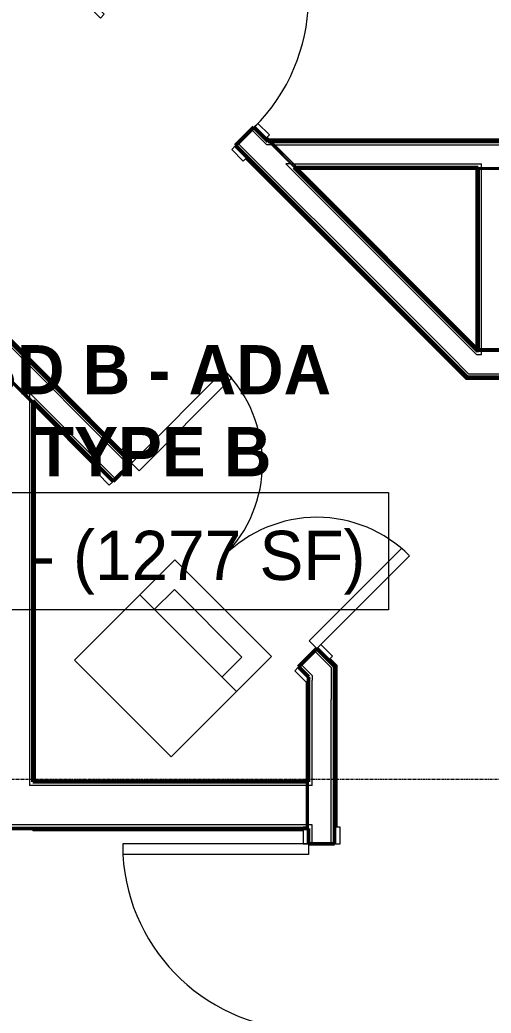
# Model space of a CAD drawing. Header units: inches. Extents: x -4235 to -464, y 9767 to 12347.
# Drawn here: x -2349.9 to -2263.7, y 10124.4 to 10306.2 of the extents above; entities that cross this region are included whole.
import ezdxf

# ---------------------------------------------------------------- set-up
doc = ezdxf.new("R2010")
doc.units = ezdxf.units.IN
doc.header["$MEASUREMENT"] = 0
doc.linetypes.add('Grid Line 1_2_', pattern=[0.875, 0.5, -0.125, 0.125, -0.125])
for name, color, linetype, lineweight in [('0-1', 170, 'Continuous', 5), ('0-2', 10, 'Continuous', 9), ('A-AREA-IDEN', 2, 'Continuous', 9), ('A-DOOR-1', 7, 'Continuous', 9), ('A-DOOR-2', 130, 'Continuous', 20), ('A-DOOR-FRAM-1', 130, 'Continuous', 20), ('A-WALL-1', 250, 'Continuous', 50), ('A-WALL-2', 50, 'Continuous', 13), ('A-WALL-3', 10, 'Continuous', 9), ('A-WALL-4', 254, 'Continuous', 9), ('A-WALL-5', 7, 'Continuous', 9), ('I-WALL-1', 250, 'Continuous', 50), ('I-WALL-2', 10, 'Continuous', 9), ('I-WALL-3', 254, 'Continuous', 9), ('I-WALL-4', 7, 'Continuous', 9), ('P-SANR-FIXT-1', 7, 'Continuous', 9), ('S-GRID-1', 1, 'Grid Line 1_2_', 9)]:
    doc.layers.add(name, color=color, linetype=linetype, lineweight=lineweight)
doc.styles.add('Century Gothic', font='ufonts.com_century-gothic.ttf', dxfattribs={"height": 9})
doc.styles.add('Century Gothic_B', font='GOTHICB.TTF', dxfattribs={"height": 9})

# ---------------------------------------------------------------- blocks, each defined once
blk = doc.blocks.new('Basic Wall _ INT - W4BØF - _5_8 GYP - 2X4 WOOD_BATT_ - 5_8 GYP_ - ___-2686701-BACKGROUND - 3RD FLOOR')
at = {"layer": 'A-WALL-3'}
for p, q in [((-2408.95, 10297.87), (-2408.95, 10297.83)), ((-2408.95, 10297.67), (-2408.95, 10297.58)), ((-2408.95, 10297.58), (-2408.95, 10297.37)), ((-2408.95, 10297.37), (-2408.95, 10297.28)), ((-2352.59, 10241.02), (-2352.71, 10241.14)), ((-2352.5, 10240.92), (-2352.59, 10241.02)), ((-2352.44, 10240.87), (-2352.5, 10240.92)), ((-2352.3, 10241.22), (-2347.55, 10236.47)), ((-2351.68, 10240.1), (-2352.3, 10240.72)), ((-2348.17, 10236.6), (-2351.65, 10240.07)), ((-2347.55, 10235.97), (-2348.17, 10236.59)), ((-2347.35, 10235.77), (-2347.4, 10235.83)), ((-2347.25, 10235.68), (-2347.35, 10235.77)), ((-2347.14, 10235.56), (-2347.25, 10235.68)), ((-2334.97, 10223.89), (-2332.85, 10221.77))]:
    blk.add_line(p, q, dxfattribs=at)
at = {"layer": 'A-WALL-4'}
for p, q in [((-2408.95, 10297.87), (-2352.3, 10241.22)), ((-2352.71, 10241.14), (-2408.95, 10297.37)), ((-2352.59, 10240.93), (-2352.71, 10241.05)), ((-2352.5, 10240.84), (-2352.59, 10240.93)), ((-2352.44, 10240.78), (-2352.5, 10240.84)), ((-2352.3, 10241.04), (-2351.68, 10240.42)), ((-2351.68, 10240.01), (-2352.3, 10240.63)), ((-2351.67, 10240.41), (-2348.17, 10236.92)), ((-2348.17, 10236.51), (-2351.64, 10239.98)), ((-2348.17, 10236.92), (-2347.55, 10236.29)), ((-2347.55, 10235.88), (-2348.17, 10236.5)), ((-2347.55, 10236.47), (-2334.97, 10223.89)), ((-2347.35, 10235.68), (-2347.4, 10235.74)), ((-2347.25, 10235.59), (-2347.35, 10235.68)), ((-2347.14, 10235.47), (-2347.25, 10235.59)), ((-2335.21, 10223.64), (-2347.14, 10235.56))]:
    blk.add_line(p, q, dxfattribs=at)
at = {"layer": 'A-WALL-5'}
for p, q in [((-2408.95, 10297.69), (-2352.3, 10241.04)), ((-2352.71, 10241.05), (-2408.95, 10297.28)), ((-2347.55, 10236.29), (-2335.05, 10223.8)), ((-2335.26, 10223.59), (-2347.14, 10235.47))]:
    blk.add_line(p, q, dxfattribs=at)
at = {"layer": 'A-WALL-5', "flags": 128}
for points in [[(-2408.95, 10297.69), (-2408.95, 10297.69), (-2408.95, 10297.71), (-2408.95, 10297.72), (-2408.95, 10297.75), (-2408.95, 10297.78), (-2408.95, 10297.81)], [(-2408.95, 10297.28), (-2408.95, 10297.45), (-2408.95, 10297.58), (-2408.95, 10297.66), (-2408.95, 10297.69)]]:
    blk.add_lwpolyline(points, dxfattribs=at)
blk = doc.blocks.new('Basic Wall _ INT - W4BØF - _5_8 GYP - 2X4 WOOD_BATT_ - 5_8 GYP_ - ___-2686702-BACKGROUND - 3RD FLOOR')
at = {"layer": 'A-WALL-3'}
for p, q in [((-2408.95, 10305.17), (-2408.95, 10305.08)), ((-2408.95, 10305.08), (-2408.95, 10304.88)), ((-2408.95, 10304.87), (-2408.95, 10304.78)), ((-2408.95, 10304.62), (-2408.95, 10304.59)), ((-2331.61, 10227.25), (-2329.49, 10225.12)), ((-2295.55, 10191.18), (-2293.42, 10189.06)), ((-2292.32, 10187.96), (-2292.3, 10187.97)), ((-2292.18, 10188.02), (-2292.12, 10188.05)), ((-2292.12, 10188.05), (-2291.97, 10188.11)), ((-2291.97, 10188.11), (-2291.91, 10188.13))]:
    blk.add_line(p, q, dxfattribs=at)
at = {"layer": 'A-WALL-4'}
for p, q in [((-2331.36, 10227.49), (-2408.95, 10305.08)), ((-2408.95, 10304.59), (-2331.61, 10227.25)), ((-2293.42, 10189.06), (-2292.32, 10187.96)), ((-2291.97, 10188.11), (-2293.18, 10189.31))]:
    blk.add_line(p, q, dxfattribs=at)
at = {"layer": 'A-WALL-5'}
for p, q in [((-2331.32, 10227.54), (-2408.95, 10305.17)), ((-2331.52, 10227.33), (-2408.95, 10304.76)), ((-2292.2, 10188.01), (-2293.34, 10189.15)), ((-2291.91, 10188.13), (-2293.13, 10189.35))]:
    blk.add_line(p, q, dxfattribs=at)
at = {"layer": 'A-WALL-5', "flags": 128}
for points in [[(-2408.95, 10304.76), (-2408.95, 10304.79), (-2408.95, 10304.87), (-2408.95, 10305), (-2408.95, 10305.17)], [(-2408.95, 10304.65), (-2408.95, 10304.68), (-2408.95, 10304.7), (-2408.95, 10304.73), (-2408.95, 10304.75), (-2408.95, 10304.76), (-2408.95, 10304.76)], [(-2292.2, 10188.01), (-2292.2, 10188.01), (-2292.21, 10188.01), (-2292.22, 10188), (-2292.24, 10188), (-2292.26, 10187.99), (-2292.28, 10187.98)], [(-2291.91, 10188.13), (-2292.03, 10188.08), (-2292.12, 10188.05), (-2292.18, 10188.02), (-2292.2, 10188.01)]]:
    blk.add_lwpolyline(points, dxfattribs=at)
blk = doc.blocks.new('Basic Wall _ INT - W4BØF - _5_8 GYP - 2X4 WOOD_BATT_ - 5_8 GYP_ - ___-2686704-BACKGROUND - 3RD FLOOR')
at = {"layer": 'A-WALL-3'}
for p, q in [((-2347.52, 10236.47), (-2347.55, 10236.47)), ((-2347.35, 10236.47), (-2347.41, 10236.47)), ((-2347.2, 10236.47), (-2347.34, 10236.47)), ((-2347.14, 10236.47), (-2347.2, 10236.47)), ((-2347.2, 10236.47), (-2347.2, 10236.14)), ((-2347.2, 10236.12), (-2347.2, 10236.06)), ((-2347.2, 10235.9), (-2347.2, 10235.85)), ((-2347.2, 10235.81), (-2347.2, 10235.7)), ((-2347.2, 10235.67), (-2347.2, 10235.53)), ((-2347.55, 10166.75), (-2347.52, 10166.78)), ((-2347.41, 10166.89), (-2347.35, 10166.96)), ((-2347.34, 10166.96), (-2347.2, 10167.11)), ((-2347.2, 10167.11), (-2347.14, 10167.17))]:
    blk.add_line(p, q, dxfattribs=at)
at = {"layer": 'A-WALL-4'}
for p, q in [((-2347.55, 10236.47), (-2347.51, 10236.47)), ((-2347.55, 10166.75), (-2347.55, 10236.47)), ((-2347.51, 10236.47), (-2347.43, 10236.47)), ((-2347.43, 10236.47), (-2347.42, 10236.47)), ((-2347.42, 10236.35), (-2347.42, 10236.47)), ((-2347.42, 10236.47), (-2347.25, 10236.47)), ((-2347.25, 10236.47), (-2347.14, 10236.47)), ((-2347.2, 10235.53), (-2347.2, 10167.11)), ((-2347.14, 10236.47), (-2347.14, 10236.08)), ((-2347.14, 10236.06), (-2347.14, 10235.99)), ((-2347.14, 10235.84), (-2347.14, 10235.77)), ((-2347.14, 10235.74), (-2347.14, 10235.64)), ((-2347.14, 10235.61), (-2347.14, 10235.47))]:
    blk.add_line(p, q, dxfattribs=at)
at = {"layer": 'A-WALL-5'}
for p, q in [((-2347.42, 10166.88), (-2347.42, 10236.35)), ((-2347.14, 10235.47), (-2347.14, 10167.17))]:
    blk.add_line(p, q, dxfattribs=at)
at = {"layer": 'A-WALL-5', "flags": 128}
for points in [[(-2347.42, 10166.88), (-2347.43, 10166.88), (-2347.43, 10166.87), (-2347.45, 10166.86), (-2347.46, 10166.84), (-2347.48, 10166.82), (-2347.51, 10166.8)], [(-2347.14, 10167.17), (-2347.25, 10167.05), (-2347.35, 10166.96), (-2347.4, 10166.9), (-2347.42, 10166.88)]]:
    blk.add_lwpolyline(points, dxfattribs=at)
blk = doc.blocks.new('Stacked Washer and Dryer - 26_x25_ - Private-1352637-BACKGROUND - 3RD FLOOR')
at = {"layer": 'P-SANR-FIXT-1'}
for p, q in [((0, 12.5), (26, 12.5)), ((0, 12.5), (0, -12.5)), ((16.90625, 12.5), (16.90625, -12.5)), ((26, 12.5), (26, -12.5)), ((16.90625, 8.75), (22.09375, 8.75)), ((22.09375, 8.75), (22.09375, -8.75)), ((22.09375, -8.75), (16.90625, -8.75)), ((26, -12.5), (0, -12.5))]:
    blk.add_line(p, q, dxfattribs=at)
blk = doc.blocks.new('SWING - DOUBLE - FLUSH - 4-0 x 6-8 - DUMMY-3207496-BACKGROUND - 3RD FLOOR')
at = {"layer": 'A-DOOR-1'}
for p, q in [((-24, 3.375), (-27, 3.375)), ((-27, 3.375), (-27, 2.375)), ((-27, 2.375), (-24, 2.375)), ((-24, 2.375), (-24, 3.375)), ((27, 3.375), (24, 3.375)), ((24, 3.375), (24, 2.375)), ((24, 2.375), (27, 2.375)), ((27, 2.375), (27, 3.375)), ((-24, -2.375), (-27, -2.375)), ((-27, -2.375), (-27, -3.375)), ((-27, -3.375), (-24, -3.375)), ((-24, -3.375), (-24, -2.375)), ((27, -2.375), (24, -2.375)), ((24, -2.375), (24, -3.375)), ((24, -3.375), (27, -3.375)), ((27, -3.375), (27, -2.375))]:
    blk.add_line(p, q, dxfattribs=at)
for centre, start, end in [((-24, 2.375), 360, 90), ((24, 2.375), 90, 180)]:
    blk.add_arc(centre, 24, start, end, dxfattribs=at)
at = {"layer": 'A-DOOR-2'}
for p, q in [((-24, 3.375), (-24, 26.375)), ((-24, 26.375), (-22, 26.375)), ((-22, 26.375), (-22, 2.375)), ((24, 26.375), (22, 26.375)), ((22, 26.375), (22, 2.375)), ((24, 3.375), (24, 26.375)), ((-22, 2.375), (-24, 2.375)), ((22, 2.375), (24, 2.375))]:
    blk.add_line(p, q, dxfattribs=at)
blk = doc.blocks.new('Basic Wall _ INT - W4BØF - _5_8 GYP - 2X4 WOOD_BATT_ - 5_8 GYP_ - ___-2694698-BACKGROUND - 3RD FLOOR')
at = {"layer": 'A-WALL-3'}
for p, q in [((-2268.14, 10240.62), (-2268.2, 10240.47)), ((-2268.11, 10240.68), (-2268.13, 10240.62)), ((-2268.05, 10240.82), (-2268.06, 10240.8)), ((-2243.53, 10240.82), (-2238.78, 10240.82)), ((-2203.03, 10240.82), (-2169.78, 10240.82)), ((-2203.03, 10240.7), (-2169.78, 10240.7)), ((-2139.89, 10240.82), (-2077.17, 10240.82)), ((-2139.89, 10240.7), (-2077.17, 10240.7)), ((-2077.17, 10240.82), (-2076.8, 10240.82)), ((-2077.17, 10240.7), (-2076.8, 10240.7)), ((-2076.8, 10240.82), (-2076.17, 10240.82)), ((-2076.17, 10240.8), (-2076.17, 10240.82)), ((-2076.17, 10240.62), (-2076.17, 10240.68)), ((-2076.17, 10240.47), (-2076.17, 10240.62)), ((-2268.2, 10240.47), (-2268.22, 10240.41)), ((-2243.82, 10240.47), (-2243.94, 10240.47)), ((-2243.73, 10240.47), (-2243.82, 10240.47)), ((-2243.67, 10240.47), (-2243.73, 10240.47)), ((-2238.79, 10240.47), (-2243.52, 10240.47)), ((-2238.57, 10240.47), (-2238.63, 10240.47)), ((-2238.48, 10240.47), (-2238.57, 10240.47)), ((-2238.36, 10240.47), (-2238.48, 10240.47)), ((-2169.78, 10240.47), (-2203.03, 10240.47)), ((-2077.17, 10240.47), (-2139.89, 10240.47)), ((-2076.8, 10240.47), (-2077.17, 10240.47)), ((-2076.8, 10240.41), (-2077.17, 10240.41)), ((-2076.17, 10240.47), (-2076.8, 10240.47)), ((-2076.17, 10240.41), (-2076.17, 10240.47))]:
    blk.add_line(p, q, dxfattribs=at)
at = {"layer": 'A-WALL-4'}
for p, q in [((-2268.05, 10240.82), (-2243.53, 10240.82)), ((-2243.52, 10240.7), (-2239.42, 10240.7)), ((-2239.4, 10240.7), (-2238.78, 10240.7)), ((-2238.78, 10240.82), (-2203.03, 10240.82)), ((-2076.8, 10240.7), (-2076.17, 10240.7)), ((-2076.17, 10240.82), (-2076.17, 10240.78)), ((-2076.17, 10240.78), (-2076.17, 10240.74)), ((-2076.17, 10240.74), (-2076.17, 10240.7)), ((-2076.17, 10240.7), (-2076.17, 10240.53)), ((-2243.94, 10240.47), (-2268.2, 10240.47)), ((-2243.82, 10240.41), (-2243.94, 10240.41)), ((-2243.73, 10240.41), (-2243.82, 10240.41)), ((-2243.67, 10240.41), (-2243.73, 10240.41)), ((-2238.79, 10240.41), (-2243.51, 10240.41)), ((-2238.57, 10240.41), (-2238.63, 10240.41)), ((-2238.48, 10240.41), (-2238.57, 10240.41)), ((-2238.36, 10240.41), (-2238.48, 10240.41)), ((-2203.03, 10240.47), (-2238.36, 10240.47)), ((-2169.78, 10240.41), (-2203.03, 10240.41)), ((-2077.17, 10240.41), (-2139.89, 10240.41)), ((-2076.17, 10240.41), (-2076.8, 10240.41)), ((-2076.17, 10240.53), (-2076.17, 10240.41))]:
    blk.add_line(p, q, dxfattribs=at)
at = {"layer": 'A-WALL-5'}
for p, q in [((-2268.1, 10240.7), (-2243.52, 10240.7)), ((-2238.78, 10240.7), (-2203.03, 10240.7)), ((-2243.94, 10240.41), (-2268.22, 10240.41)), ((-2203.03, 10240.41), (-2238.36, 10240.41))]:
    blk.add_line(p, q, dxfattribs=at)
at = {"layer": 'A-WALL-5', "flags": 128}
for points in [[(-2268.22, 10240.41), (-2268.17, 10240.53), (-2268.13, 10240.62), (-2268.11, 10240.68), (-2268.1, 10240.7)], [(-2268.1, 10240.7), (-2268.1, 10240.7), (-2268.1, 10240.71), (-2268.09, 10240.72), (-2268.09, 10240.74), (-2268.08, 10240.76), (-2268.07, 10240.78)]]:
    blk.add_lwpolyline(points, dxfattribs=at)
blk = doc.blocks.new('Basic Wall _ INT - W4BØF - _5_8 GYP - 2X4 WOOD_BATT_ - 5_8 GYP_ - ___-2694697-BACKGROUND - 3RD FLOOR')
at = {"layer": 'A-WALL-3'}
for p, q in [((-2266.07, 10245.6), (-2266.08, 10245.57)), ((-2266.04, 10245.57), (-2261.29, 10245.57)), ((-2266, 10245.78), (-2266.03, 10245.71)), ((-2265.94, 10245.93), (-2266, 10245.78)), ((-2265.91, 10245.99), (-2265.94, 10245.93)), ((-2265.41, 10245.93), (-2265.94, 10245.93)), ((-2261.29, 10245.93), (-2265.37, 10245.93)), ((-2261.08, 10245.93), (-2261.14, 10245.93)), ((-2260.99, 10245.93), (-2261.08, 10245.93)), ((-2260.87, 10245.93), (-2260.99, 10245.93)), ((-2109.02, 10245.93), (-2109.14, 10245.93)), ((-2108.93, 10245.93), (-2109.02, 10245.93)), ((-2108.87, 10245.93), (-2108.93, 10245.93)), ((-2103.97, 10245.93), (-2108.72, 10245.93)), ((-2108.72, 10245.57), (-2103.97, 10245.57)), ((-2103.77, 10245.93), (-2103.83, 10245.93)), ((-2103.68, 10245.93), (-2103.77, 10245.93)), ((-2103.56, 10245.93), (-2103.68, 10245.93)), ((-2076.17, 10245.93), (-2077.17, 10245.93)), ((-2077.17, 10245.57), (-2076.17, 10245.57)), ((-2076.17, 10245.93), (-2076.17, 10245.99)), ((-2076.17, 10245.78), (-2076.17, 10245.93)), ((-2076.17, 10245.71), (-2076.17, 10245.78)), ((-2076.17, 10245.57), (-2076.17, 10245.6))]:
    blk.add_line(p, q, dxfattribs=at)
at = {"layer": 'A-WALL-4'}
for p, q in [((-2266.03, 10245.7), (-2266.02, 10245.72)), ((-2265.41, 10245.7), (-2266.03, 10245.7)), ((-2265.96, 10245.87), (-2265.91, 10245.99)), ((-2265.41, 10245.99), (-2265.91, 10245.99)), ((-2261.29, 10245.7), (-2265.4, 10245.7)), ((-2261.29, 10245.99), (-2265.37, 10245.99)), ((-2261.29, 10245.57), (-2108.72, 10245.57)), ((-2261.08, 10245.99), (-2261.14, 10245.99)), ((-2260.99, 10245.99), (-2261.08, 10245.99)), ((-2260.87, 10245.99), (-2260.99, 10245.99)), ((-2109.14, 10245.93), (-2260.87, 10245.93)), ((-2109.02, 10245.99), (-2109.14, 10245.99)), ((-2108.93, 10245.99), (-2109.02, 10245.99)), ((-2108.87, 10245.99), (-2108.93, 10245.99)), ((-2103.97, 10245.99), (-2108.72, 10245.99)), ((-2103.97, 10245.7), (-2108.72, 10245.7)), ((-2103.97, 10245.57), (-2077.17, 10245.57)), ((-2103.77, 10245.99), (-2103.83, 10245.99)), ((-2103.68, 10245.99), (-2103.77, 10245.99)), ((-2103.56, 10245.99), (-2103.68, 10245.99)), ((-2077.17, 10245.93), (-2103.56, 10245.93)), ((-2076.17, 10245.99), (-2077.17, 10245.99)), ((-2076.17, 10245.7), (-2077.17, 10245.7)), ((-2076.17, 10245.99), (-2076.17, 10245.7)), ((-2076.17, 10245.7), (-2076.17, 10245.69)), ((-2076.17, 10245.7), (-2076.17, 10245.7)), ((-2076.17, 10245.69), (-2076.17, 10245.67)), ((-2076.17, 10245.67), (-2076.17, 10245.62)), ((-2076.17, 10245.62), (-2076.17, 10245.57))]:
    blk.add_line(p, q, dxfattribs=at)
at = {"layer": 'A-WALL-4', "flags": 128}
for points in [[(-2266.06, 10245.64), (-2266.05, 10245.66), (-2266.04, 10245.67), (-2266.04, 10245.69), (-2266.03, 10245.7), (-2266.03, 10245.7)], [(-2266.02, 10245.72), (-2266, 10245.78), (-2265.96, 10245.87)]]:
    blk.add_lwpolyline(points, dxfattribs=at)
at = {"layer": 'A-WALL-5'}
for p, q in [((-2266.07, 10245.62), (-2266.06, 10245.64)), ((-2108.72, 10245.7), (-2261.29, 10245.7)), ((-2109.14, 10245.99), (-2260.87, 10245.99)), ((-2077.17, 10245.7), (-2103.97, 10245.7)), ((-2077.17, 10245.99), (-2103.56, 10245.99))]:
    blk.add_line(p, q, dxfattribs=at)
blk = doc.blocks.new('Basic Wall _ INT - W4BØF - _5_8 GYP - 2X4 WOOD_BATT_ - 5_8 GYP_ - ___-2694699-BACKGROUND - 3RD FLOOR')
at = {"layer": 'A-WALL-3'}
for p, q in [((-2304.48, 10284.39), (-2304.48, 10284.33)), ((-2304.48, 10284.33), (-2304.48, 10284.26)), ((-2304.42, 10284.33), (-2304.48, 10284.33)), ((-2304.48, 10284.26), (-2304.48, 10284.18)), ((-2304.25, 10284.33), (-2304.41, 10284.33)), ((-2304.48, 10284.06), (-2304.48, 10284.07)), ((-2304.48, 10284), (-2304.48, 10283.97))]:
    blk.add_line(p, q, dxfattribs=at)
at = {"layer": 'A-WALL-4'}
for p, q in [((-2304.48, 10284.27), (-2304.48, 10284.39)), ((-2304.48, 10284.18), (-2304.48, 10284.26)), ((-2304.31, 10284.39), (-2304.47, 10284.39)), ((-2258.07, 10284.33), (-2304.25, 10284.33)), ((-2304.48, 10284.1), (-2304.48, 10284.12)), ((-2304.48, 10284.07), (-2304.48, 10284.1)), ((-2304.48, 10284.04), (-2304.48, 10284.06)), ((-2304.48, 10283.97), (-2258.07, 10283.97))]:
    blk.add_line(p, q, dxfattribs=at)
at = {"layer": 'A-WALL-5'}
for p, q in [((-2258.07, 10284.39), (-2304.31, 10284.39)), ((-2258.07, 10284.1), (-2304.48, 10284.1)), ((-2304.48, 10284.02), (-2304.48, 10284.04)), ((-2304.48, 10283.97), (-2304.48, 10284.02))]:
    blk.add_line(p, q, dxfattribs=at)
blk = doc.blocks.new('Basic Wall _ INT - W4BØF - _5_8 GYP - 2X4 WOOD_BATT_ - 5_8 GYP_ - ___-2694700-BACKGROUND - 3RD FLOOR')
at = {"layer": 'A-WALL-3'}
for p, q in [((-2299.73, 10279.22), (-2299.73, 10279.2)), ((-2299.73, 10279.08), (-2299.73, 10279.02)), ((-2299.73, 10279.02), (-2299.73, 10278.87)), ((-2299.73, 10278.87), (-2299.73, 10278.81)), ((-2299.4, 10278.87), (-2299.73, 10278.87)), ((-2299.32, 10278.87), (-2299.38, 10278.87)), ((-2299.1, 10278.87), (-2299.16, 10278.87)), ((-2298.97, 10278.87), (-2299.07, 10278.87)), ((-2298.8, 10278.87), (-2298.93, 10278.87)), ((-2266.33, 10278.87), (-2266.45, 10278.87)), ((-2266.24, 10278.87), (-2266.33, 10278.87)), ((-2266.18, 10278.87), (-2266.24, 10278.87)), ((-2266.04, 10279.22), (-2261.29, 10279.22)), ((-2261.95, 10278.87), (-2266.04, 10278.87))]:
    blk.add_line(p, q, dxfattribs=at)
at = {"layer": 'A-WALL-4'}
for p, q in [((-2299.73, 10279.18), (-2299.73, 10279.22)), ((-2299.73, 10279.22), (-2266.04, 10279.22)), ((-2299.73, 10279.14), (-2299.73, 10279.18)), ((-2299.73, 10279.12), (-2299.73, 10279.14)), ((-2299.73, 10279.1), (-2299.73, 10279.12)), ((-2299.73, 10279.1), (-2299.61, 10279.1)), ((-2299.73, 10278.81), (-2299.73, 10279.1)), ((-2299.34, 10278.81), (-2299.73, 10278.81)), ((-2299.26, 10278.81), (-2299.32, 10278.81)), ((-2299.03, 10278.81), (-2299.1, 10278.81)), ((-2298.9, 10278.81), (-2299.01, 10278.81)), ((-2298.73, 10278.81), (-2298.87, 10278.81)), ((-2266.45, 10278.87), (-2298.8, 10278.87)), ((-2266.33, 10278.81), (-2266.45, 10278.81)), ((-2266.24, 10278.81), (-2266.33, 10278.81)), ((-2266.18, 10278.81), (-2266.24, 10278.81)), ((-2266.04, 10279.1), (-2261.92, 10279.1)), ((-2261.95, 10278.81), (-2266.04, 10278.81))]:
    blk.add_line(p, q, dxfattribs=at)
at = {"layer": 'A-WALL-5'}
for p, q in [((-2299.61, 10279.1), (-2266.04, 10279.1)), ((-2266.45, 10278.81), (-2298.73, 10278.81))]:
    blk.add_line(p, q, dxfattribs=at)
blk = doc.blocks.new('Basic Wall _ INT - W4BØF - _5_8 GYP - 2X4 WOOD_BATT_ - 5_8 GYP_ - ___-2694704-BACKGROUND - 3RD FLOOR')
at = {"layer": 'A-WALL-3'}
for p, q in [((-2435.26, 10414.78), (-2435.28, 10414.77)), ((-2433.3, 10412.79), (-2435.28, 10414.77)), ((-2435.07, 10414.97), (-2435.15, 10414.9)), ((-2434.98, 10415.06), (-2435.03, 10415.02)), ((-2435.03, 10415.02), (-2432.8, 10412.79)), ((-2432.05, 10411.54), (-2433.29, 10412.78)), ((-2432.79, 10412.78), (-2431.55, 10411.54)), ((-2368.34, 10348.33), (-2368.27, 10348.26)), ((-2368.26, 10348.25), (-2368.2, 10348.19)), ((-2368.05, 10348.04), (-2367.65, 10347.64)), ((-2364.94, 10344.43), (-2368.3, 10347.79)), ((-2367.61, 10347.6), (-2364.71, 10344.7)), ((-2364.55, 10344.54), (-2364.49, 10344.48)), ((-2364.49, 10344.47), (-2364.4, 10344.39)), ((-2338.11, 10318.1), (-2338.03, 10318.02)), ((-2334.71, 10314.2), (-2338.07, 10317.56)), ((-2338.03, 10318.02), (-2337.97, 10317.95)), ((-2337.82, 10317.81), (-2337.38, 10317.37)), ((-2337.36, 10317.34), (-2334.91, 10314.89)), ((-2334.9, 10314.89), (-2334.46, 10314.45)), ((-2334.32, 10314.31), (-2334.26, 10314.24)), ((-2334.26, 10314.24), (-2334.17, 10314.16)), ((-2331.12, 10310.62), (-2333.25, 10312.74)), ((-2304.96, 10284.45), (-2307.08, 10286.57)), ((-2304.4, 10284.39), (-2304.28, 10284.27)), ((-2304.28, 10284.27), (-2304.19, 10284.18)), ((-2299.73, 10279.22), (-2304.48, 10283.97)), ((-2304.19, 10284.18), (-2304.13, 10284.12)), ((-2303.99, 10283.97), (-2303.37, 10283.36)), ((-2303.36, 10283.35), (-2299.86, 10279.85)), ((-2299.85, 10279.84), (-2299.24, 10279.22)), ((-2299.09, 10279.08), (-2299.03, 10279.02)), ((-2299.03, 10279.02), (-2298.94, 10278.93)), ((-2298.94, 10278.93), (-2298.82, 10278.81)), ((-2266.45, 10246.43), (-2266.33, 10246.32)), ((-2266.33, 10246.32), (-2266.25, 10246.23)), ((-2266.24, 10246.22), (-2266.18, 10246.17)), ((-2266.08, 10245.57), (-2266.07, 10245.6)), ((-2266.04, 10246.02), (-2265.94, 10245.93)), ((-2266.03, 10245.71), (-2266, 10245.78)), ((-2266, 10245.78), (-2265.94, 10245.93)), ((-2265.94, 10245.93), (-2265.91, 10245.99))]:
    blk.add_line(p, q, dxfattribs=at)
at = {"layer": 'A-WALL-4'}
for p, q in [((-2435.28, 10414.77), (-2435.25, 10414.8)), ((-2435.25, 10414.8), (-2435.2, 10414.85)), ((-2435.2, 10414.85), (-2435.19, 10414.85)), ((-2435.19, 10414.86), (-2435.07, 10414.98)), ((-2433.12, 10412.79), (-2435.19, 10414.86)), ((-2435.19, 10414.85), (-2435.19, 10414.86)), ((-2435.07, 10414.98), (-2434.98, 10415.06)), ((-2434.98, 10415.06), (-2432.71, 10412.79)), ((-2431.87, 10411.54), (-2433.12, 10412.78)), ((-2432.71, 10412.78), (-2431.46, 10411.54)), ((-2425.91, 10405.4), (-2432.05, 10411.54)), ((-2431.55, 10411.54), (-2425.66, 10405.65)), ((-2368.3, 10347.79), (-2371.11, 10350.6)), ((-2370.86, 10350.85), (-2368.34, 10348.33)), ((-2368.3, 10348.38), (-2368.23, 10348.3)), ((-2368.22, 10348.29), (-2368.16, 10348.23)), ((-2367.78, 10347.45), (-2368.21, 10347.88)), ((-2368.01, 10348.08), (-2365.09, 10345.17)), ((-2364.86, 10344.53), (-2367.77, 10347.44)), ((-2365.07, 10345.14), (-2364.67, 10344.75)), ((-2338.07, 10317.56), (-2364.94, 10344.43)), ((-2364.51, 10344.58), (-2364.44, 10344.52)), ((-2364.44, 10344.52), (-2364.36, 10344.44)), ((-2364.4, 10344.39), (-2338.11, 10318.1)), ((-2338.07, 10318.15), (-2337.99, 10318.06)), ((-2337.99, 10318.06), (-2337.92, 10318)), ((-2337.54, 10317.21), (-2337.98, 10317.65)), ((-2337.77, 10317.85), (-2337.34, 10317.41)), ((-2335.07, 10314.73), (-2337.53, 10317.2)), ((-2337.31, 10317.38), (-2334.86, 10314.94)), ((-2334.62, 10314.29), (-2335.06, 10314.73)), ((-2334.86, 10314.93), (-2334.42, 10314.5)), ((-2333.25, 10312.74), (-2334.71, 10314.2)), ((-2334.28, 10314.35), (-2334.21, 10314.29)), ((-2334.21, 10314.29), (-2334.13, 10314.2)), ((-2334.17, 10314.16), (-2333, 10312.98)), ((-2304.48, 10283.97), (-2304.96, 10284.45)), ((-2304.71, 10284.7), (-2304.4, 10284.39)), ((-2304.31, 10284.39), (-2304.19, 10284.27)), ((-2304.19, 10284.27), (-2304.1, 10284.18)), ((-2303.68, 10283.35), (-2304.31, 10283.97)), ((-2304.1, 10284.18), (-2304.04, 10284.12)), ((-2303.9, 10283.97), (-2303.28, 10283.36)), ((-2300.18, 10279.85), (-2303.66, 10283.33)), ((-2303.27, 10283.35), (-2299.77, 10279.85)), ((-2299.56, 10279.22), (-2300.18, 10279.85)), ((-2299.76, 10279.84), (-2299.15, 10279.22)), ((-2266.08, 10245.57), (-2299.73, 10279.22)), ((-2299, 10279.08), (-2298.95, 10279.02)), ((-2298.94, 10279.02), (-2298.85, 10278.93)), ((-2298.85, 10278.93), (-2298.73, 10278.81)), ((-2298.82, 10278.81), (-2266.45, 10246.43)), ((-2266.45, 10246.52), (-2266.33, 10246.41)), ((-2266.33, 10246.4), (-2266.24, 10246.31)), ((-2266.24, 10246.31), (-2266.18, 10246.26)), ((-2266.04, 10246.11), (-2265.91, 10245.99)), ((-2265.91, 10245.99), (-2265.96, 10245.87))]:
    blk.add_line(p, q, dxfattribs=at)
at = {"layer": 'A-WALL-4', "flags": 128}
for points in [[(-2266.03, 10245.7), (-2266.03, 10245.7), (-2266.04, 10245.69), (-2266.04, 10245.67), (-2266.05, 10245.66), (-2266.06, 10245.64)], [(-2265.96, 10245.87), (-2266, 10245.78), (-2266.02, 10245.72), (-2266.03, 10245.7)]]:
    blk.add_lwpolyline(points, dxfattribs=at)
at = {"layer": 'A-WALL-5'}
for p, q in [((-2425.82, 10405.49), (-2431.87, 10411.54)), ((-2431.46, 10411.54), (-2425.62, 10405.69)), ((-2368.21, 10347.88), (-2371.02, 10350.69)), ((-2370.81, 10350.89), (-2368.3, 10348.38)), ((-2337.98, 10317.65), (-2364.86, 10344.53)), ((-2364.36, 10344.43), (-2338.07, 10318.15)), ((-2333.16, 10312.82), (-2334.62, 10314.29)), ((-2334.13, 10314.2), (-2332.95, 10313.03)), ((-2304.31, 10283.97), (-2304.87, 10284.54)), ((-2304.67, 10284.74), (-2304.31, 10284.39)), ((-2266.04, 10245.7), (-2299.56, 10279.22)), ((-2298.73, 10278.81), (-2266.45, 10246.53)), ((-2266.06, 10245.64), (-2266.07, 10245.62))]:
    blk.add_line(p, q, dxfattribs=at)
blk = doc.blocks.new('Basic Wall _ INT - W4BØF - _5_8 GYP - 2X4 WOOD_BATT_ - 5_8 GYP_ - ___-2694703-BACKGROUND - 3RD FLOOR')
at = {"layer": 'A-WALL-3'}
for p, q in [((-2438.88, 10411.16), (-2438.93, 10411.12)), ((-2438.78, 10411.26), (-2438.84, 10411.2)), ((-2438.64, 10411.41), (-2438.65, 10411.39)), ((-2334.48, 10307.26), (-2336.6, 10309.38)), ((-2308.32, 10281.09), (-2310.44, 10283.21)), ((-2268.2, 10240.47), (-2268.14, 10240.62)), ((-2268.13, 10240.62), (-2268.11, 10240.68)), ((-2268.06, 10240.8), (-2268.05, 10240.82)), ((-2268.22, 10240.41), (-2268.2, 10240.47))]:
    blk.add_line(p, q, dxfattribs=at)
at = {"layer": 'A-WALL-4'}
for p, q in [((-2438.93, 10411.12), (-2438.72, 10411.32)), ((-2438.85, 10411.12), (-2429.51, 10401.79)), ((-2438.72, 10411.32), (-2438.68, 10411.36)), ((-2438.68, 10411.36), (-2438.67, 10411.38)), ((-2438.67, 10411.38), (-2438.64, 10411.41)), ((-2429.27, 10402.04), (-2438.6, 10411.37)), ((-2374.71, 10346.99), (-2336.85, 10309.13)), ((-2336.6, 10309.38), (-2374.47, 10347.24)), ((-2308.57, 10280.85), (-2268.2, 10240.47)), ((-2268.05, 10240.82), (-2308.32, 10281.09))]:
    blk.add_line(p, q, dxfattribs=at)
at = {"layer": 'A-WALL-5'}
for p, q in [((-2438.89, 10411.08), (-2429.56, 10401.75)), ((-2438.69, 10411.28), (-2429.35, 10401.95)), ((-2374.76, 10346.95), (-2336.9, 10309.09)), ((-2374.55, 10347.15), (-2336.69, 10309.29)), ((-2308.61, 10280.8), (-2268.22, 10240.41)), ((-2308.41, 10281.01), (-2268.1, 10240.7))]:
    blk.add_line(p, q, dxfattribs=at)
at = {"layer": 'A-WALL-5', "flags": 128}
for points in [[(-2268.1, 10240.7), (-2268.11, 10240.68), (-2268.13, 10240.62), (-2268.17, 10240.53), (-2268.22, 10240.41)], [(-2268.07, 10240.78), (-2268.08, 10240.76), (-2268.09, 10240.74), (-2268.09, 10240.72), (-2268.1, 10240.71), (-2268.1, 10240.7), (-2268.1, 10240.7)]]:
    blk.add_lwpolyline(points, dxfattribs=at)
blk = doc.blocks.new('SWING - SINGLE - FLUSH - 2-10 x 6-8 - PRIVACY-3199405-BACKGROUND - 3RD FLOOR')
at = {"layer": 'A-DOOR-1'}
blk.add_arc((17, -2.37), 34.07, 180, 266.6343, dxfattribs=at)
at = {"layer": 'A-DOOR-2'}
for p, q in [((15, -2.37), (15, -36.38)), ((17, -2.37), (15, -2.37)), ((17, -2.37), (17, -36.38)), ((17, -36.38), (15, -36.38))]:
    blk.add_line(p, q, dxfattribs=at)
at = {"layer": 'A-DOOR-FRAM-1'}
for p, q in [((-20, 2.38), (-20, 3.38)), ((-20, 3.38), (-17, 3.38)), ((-17, 2.38), (-20, 2.38)), ((-17, 3.38), (-17, 2.38)), ((17, 2.38), (17, 3.38)), ((17, 3.38), (20, 3.38)), ((20, 2.38), (17, 2.38)), ((20, 3.38), (20, 2.38)), ((-20, -2.37), (-17, -2.37)), ((-20, -3.37), (-20, -2.37)), ((-17, -3.37), (-20, -3.37)), ((-17, -2.37), (-17, -3.37)), ((17, -2.37), (20, -2.37)), ((17, -3.37), (17, -2.37)), ((20, -3.37), (17, -3.37)), ((20, -2.37), (20, -3.37))]:
    blk.add_line(p, q, dxfattribs=at)
blk = doc.blocks.new('Basic Wall _ INT - W4BØF - _5_8 GYP - 2X4 WOOD_BATT_ - 5_8 GYP_ - ___-2694713-BACKGROUND - 3RD FLOOR')
at = {"layer": 'A-WALL-3'}
for p, q in [((-2292.3, 10187.97), (-2292.32, 10187.96)), ((-2292.12, 10188.05), (-2292.18, 10188.02)), ((-2291.97, 10188.11), (-2292.12, 10188.05)), ((-2291.91, 10188.13), (-2291.97, 10188.11)), ((-2292.32, 10155.45), (-2292.32, 10158.45))]:
    blk.add_line(p, q, dxfattribs=at)
at = {"layer": 'A-WALL-4'}
for p, q in [((-2292.32, 10158.45), (-2292.32, 10187.96)), ((-2291.97, 10188.11), (-2291.97, 10158.45))]:
    blk.add_line(p, q, dxfattribs=at)
at = {"layer": 'A-WALL-5'}
for p, q in [((-2292.2, 10158.45), (-2292.2, 10188.01)), ((-2291.91, 10188.13), (-2291.91, 10158.45))]:
    blk.add_line(p, q, dxfattribs=at)
at = {"layer": 'A-WALL-5', "flags": 128}
for points in [[(-2292.28, 10187.98), (-2292.26, 10187.99), (-2292.24, 10188), (-2292.22, 10188), (-2292.21, 10188.01), (-2292.2, 10188.01), (-2292.2, 10188.01)], [(-2292.2, 10188.01), (-2292.18, 10188.02), (-2292.12, 10188.05), (-2292.03, 10188.08), (-2291.91, 10188.13)]]:
    blk.add_lwpolyline(points, dxfattribs=at)
blk = doc.blocks.new('Basic Wall _ INT - W4BØF - _5_8 GYP - 2X4 WOOD_BATT_ - 5_8 GYP_ - ___-2694714-BACKGROUND - 3RD FLOOR')
at = {"layer": 'A-WALL-3'}
for p, q in [((-2297.42, 10167.17), (-2297.42, 10167.05)), ((-2297.42, 10167.05), (-2297.42, 10166.96)), ((-2297.42, 10166.96), (-2297.42, 10166.9)), ((-2297.42, 10166.75), (-2297.42, 10158.45)), ((-2297.07, 10158.45), (-2297.07, 10166.75))]:
    blk.add_line(p, q, dxfattribs=at)
at = {"layer": 'A-WALL-4'}
for p, q in [((-2297.42, 10185.06), (-2297.42, 10167.17)), ((-2297.07, 10166.75), (-2297.07, 10185.41)), ((-2297.49, 10167.17), (-2297.49, 10167.05)), ((-2297.49, 10167.05), (-2297.49, 10166.96)), ((-2297.49, 10166.96), (-2297.49, 10166.9)), ((-2297.49, 10166.75), (-2297.49, 10158.45)), ((-2297.2, 10166.75), (-2297.2, 10158.9)), ((-2297.2, 10158.88), (-2297.2, 10158.45))]:
    blk.add_line(p, q, dxfattribs=at)
at = {"layer": 'A-WALL-5'}
for p, q in [((-2297.49, 10185), (-2297.49, 10167.17)), ((-2297.2, 10185.29), (-2297.2, 10166.75))]:
    blk.add_line(p, q, dxfattribs=at)
blk = doc.blocks.new('SWING - SINGLE - FLUSH - 2-10 x 6-8 - PRIVACY-3199407-BACKGROUND - 3RD FLOOR')
at = {"layer": 'A-DOOR-1'}
blk.add_arc((17, 2.37), 34.07, 93.3657, 180, dxfattribs=at)
at = {"layer": 'A-DOOR-2'}
for p, q in [((15, 2.37), (15, 36.38)), ((17, 36.38), (15, 36.38)), ((17, 2.37), (17, 36.38)), ((17, 2.37), (15, 2.37))]:
    blk.add_line(p, q, dxfattribs=at)
at = {"layer": 'A-DOOR-FRAM-1'}
for p, q in [((-17, 3.37), (-20, 3.37)), ((-20, 3.37), (-20, 2.37)), ((-20, 2.37), (-17, 2.37)), ((-17, 2.37), (-17, 3.37)), ((20, 3.37), (17, 3.37)), ((17, 3.37), (17, 2.37)), ((17, 2.37), (20, 2.37)), ((20, 2.37), (20, 3.37)), ((-17, -2.38), (-20, -2.38)), ((-20, -2.38), (-20, -3.38)), ((-20, -3.38), (-17, -3.38)), ((-17, -3.38), (-17, -2.38)), ((20, -2.38), (17, -2.38)), ((17, -2.38), (17, -3.38)), ((17, -3.38), (20, -3.38)), ((20, -3.38), (20, -2.38))]:
    blk.add_line(p, q, dxfattribs=at)
blk = doc.blocks.new('Basic Wall _ INT - W8BØF - _5_8 GYP - 2X8 WOOD_BATT_ - 5_8 GYP_ - ___-2699236-BACKGROUND - 3RD FLOOR')
at = {"layer": 'I-WALL-3'}
for p, q in [((-2347.55, 10158.25), (-2347.55, 10158.23)), ((-2298.07, 10158.25), (-2347.55, 10158.25)), ((-2347.55, 10158.11), (-2347.55, 10158.05)), ((-2347.55, 10158.05), (-2347.55, 10157.9)), ((-2347.55, 10157.9), (-2347.55, 10157.84)), ((-2347.55, 10157.9), (-2298.07, 10157.9))]:
    blk.add_line(p, q, dxfattribs=at)
at = {"layer": 'I-WALL-4'}
for p, q in [((-2347.55, 10158.21), (-2347.55, 10158.25)), ((-2347.55, 10158.13), (-2347.55, 10158.21)), ((-2347.55, 10158.13), (-2298.07, 10158.13)), ((-2347.55, 10157.84), (-2347.55, 10158.13)), ((-2347.55, 10157.84), (-2298.07, 10157.84))]:
    blk.add_line(p, q, dxfattribs=at)
blk = doc.blocks.new('Basic Wall _ INT - W8BØF - _5_8 GYP - 2X8 WOOD_BATT_ - 5_8 GYP_ - ___-2704618-BACKGROUND - 3RD FLOOR')
at = {"layer": 'I-WALL-2'}
for p, q in [((-2347.52, 10166.78), (-2347.55, 10166.75)), ((-2347.35, 10166.96), (-2347.41, 10166.89)), ((-2347.2, 10167.11), (-2347.34, 10166.96)), ((-2347.14, 10167.17), (-2347.2, 10167.11)), ((-2297.49, 10167.11), (-2297.31, 10167.11)), ((-2297.07, 10167.11), (-2297.07, 10167.17)), ((-2297.07, 10167.17), (-2297.07, 10166.88)), ((-2297.07, 10166.96), (-2297.07, 10167.11)), ((-2297.07, 10166.89), (-2297.07, 10166.96)), ((-2297.07, 10166.88), (-2297.07, 10166.82)), ((-2297.07, 10166.75), (-2297.07, 10166.78))]:
    blk.add_line(p, q, dxfattribs=at)
at = {"layer": 'I-WALL-3'}
for p, q in [((-2297.07, 10166.75), (-2347.55, 10166.75)), ((-2347.2, 10167.11), (-2297.49, 10167.11)), ((-2297.49, 10167.17), (-2297.31, 10167.17)), ((-2297.07, 10166.82), (-2297.07, 10166.8)), ((-2297.07, 10166.8), (-2297.07, 10166.75))]:
    blk.add_line(p, q, dxfattribs=at)
at = {"layer": 'I-WALL-4'}
for p, q in [((-2347.55, 10166.75), (-2347.51, 10166.8)), ((-2297.07, 10166.88), (-2347.42, 10166.88)), ((-2347.14, 10167.17), (-2297.49, 10167.17))]:
    blk.add_line(p, q, dxfattribs=at)
at = {"layer": 'I-WALL-4', "flags": 128}
for points in [[(-2347.51, 10166.8), (-2347.48, 10166.82), (-2347.46, 10166.84), (-2347.45, 10166.86), (-2347.43, 10166.87), (-2347.43, 10166.88), (-2347.42, 10166.88)], [(-2347.42, 10166.88), (-2347.4, 10166.9), (-2347.35, 10166.96), (-2347.25, 10167.05), (-2347.14, 10167.17)]]:
    blk.add_lwpolyline(points, dxfattribs=at)
blk = doc.blocks.new('Basic Wall _ INT - W4BØF - _5_8 GYP - 2X4 WOOD_BATT_ - 5_8 GYP_ - ___-3211120-BACKGROUND - 3RD FLOOR')
at = {"layer": 'A-WALL-3'}
for p, q in [((-2266.39, 10279.22), (-2266.45, 10279.22)), ((-2266.45, 10279.22), (-2266.24, 10279.22)), ((-2266.24, 10279.22), (-2266.39, 10279.22)), ((-2266.39, 10279.08), (-2266.39, 10279.03)), ((-2266.39, 10279.02), (-2266.39, 10278.95)), ((-2266.39, 10278.93), (-2266.39, 10278.84)), ((-2266.18, 10279.22), (-2266.24, 10279.22)), ((-2266.24, 10279.22), (-2266.16, 10279.22)), ((-2266.16, 10279.22), (-2266.16, 10279.22)), ((-2266.16, 10279.22), (-2266.14, 10279.22)), ((-2266.14, 10279.22), (-2266.12, 10279.22)), ((-2266.12, 10279.22), (-2266.1, 10279.22)), ((-2266.04, 10279.22), (-2266.06, 10279.22)), ((-2266.39, 10246.46), (-2266.39, 10246.29)), ((-2266.39, 10246.29), (-2266.39, 10246.16)), ((-2266.39, 10246.16), (-2266.39, 10246.08)), ((-2266.33, 10245.57), (-2266.45, 10245.57)), ((-2266.45, 10245.57), (-2266.39, 10245.57)), ((-2266.39, 10245.94), (-2266.39, 10245.57)), ((-2266.39, 10245.57), (-2266.24, 10245.57)), ((-2266.24, 10245.57), (-2266.33, 10245.57)), ((-2266.16, 10245.57), (-2266.24, 10245.57)), ((-2266.24, 10245.57), (-2266.18, 10245.57)), ((-2266.15, 10245.57), (-2266.16, 10245.57)), ((-2266.16, 10245.57), (-2266.16, 10245.57)), ((-2266.08, 10245.57), (-2266.15, 10245.57)), ((-2266.06, 10245.57), (-2266.04, 10245.57))]:
    blk.add_line(p, q, dxfattribs=at)
at = {"layer": 'A-WALL-4'}
for p, q in [((-2266.45, 10279.08), (-2266.45, 10279.03)), ((-2266.45, 10279.02), (-2266.45, 10278.95)), ((-2266.45, 10278.93), (-2266.45, 10278.84)), ((-2266.39, 10278.81), (-2266.39, 10246.46)), ((-2266.1, 10279.22), (-2266.08, 10279.22)), ((-2266.08, 10279.22), (-2266.04, 10279.22)), ((-2266.04, 10245.57), (-2266.04, 10279.22)), ((-2266.45, 10246.52), (-2266.45, 10246.36)), ((-2266.45, 10246.35), (-2266.45, 10246.23)), ((-2266.45, 10246.23), (-2266.45, 10246.14)), ((-2266.45, 10246), (-2266.45, 10245.57)), ((-2266.16, 10245.65), (-2266.16, 10245.57)), ((-2266.04, 10245.57), (-2266.08, 10245.57))]:
    blk.add_line(p, q, dxfattribs=at)
at = {"layer": 'A-WALL-5'}
for p, q in [((-2266.45, 10278.81), (-2266.45, 10246.53)), ((-2266.16, 10279.22), (-2266.16, 10245.65))]:
    blk.add_line(p, q, dxfattribs=at)
blk = doc.blocks.new('CTR - 1st Phase - Unit Layouts_rvt-2-BACKGROUND - 3RD FLOOR')
at = {"layer": 'A-WALL-1'}
for p, q in [((-2329.49, 10225.12), (-2405.59, 10301.23)), ((-2307.08, 10286.57), (-2310.44, 10283.21)), ((-2304.48, 10283.97), (-2307.08, 10286.57)), ((-2310.44, 10283.21), (-2272.8, 10245.57)), ((-2256.32, 10283.97), (-2304.48, 10283.97)), ((-2299.73, 10279.22), (-2266.04, 10279.22)), ((-2266.08, 10245.57), (-2299.73, 10279.22)), ((-2266.04, 10279.22), (-2266.04, 10245.57)), ((-2272.8, 10245.57), (-2268.68, 10241.45)), ((-2266.04, 10245.57), (-2266.08, 10245.57)), ((-2268.68, 10241.45), (-2268.05, 10240.82)), ((-2268.05, 10240.82), (-2243.53, 10240.82)), ((-2347.55, 10236.47), (-2332.85, 10221.77)), ((-2347.55, 10166.75), (-2347.55, 10236.47)), ((-2332.85, 10221.77), (-2329.49, 10225.12)), ((-2295.55, 10191.18), (-2298.9, 10187.82)), ((-2292.32, 10187.96), (-2295.55, 10191.18)), ((-2292.32, 10187.08), (-2292.32, 10187.96)), ((-2298.9, 10187.82), (-2297.07, 10185.99)), ((-2292.32, 10181.24), (-2292.32, 10187.08)), ((-2297.07, 10185.99), (-2297.07, 10166.75)), ((-2292.32, 10155.45), (-2292.32, 10181.24)), ((-2351.67, 10158.25), (-2347.55, 10158.25)), ((-2297.07, 10158.25), (-2297.07, 10155.45)), ((-2297.07, 10155.45), (-2292.32, 10155.45))]:
    blk.add_line(p, q, dxfattribs=at)
at = {"layer": 'A-WALL-2'}
for p, q in [((-2329.93, 10224.68), (-2406.03, 10300.78)), ((-2304.74, 10283.35), (-2307.52, 10286.13)), ((-2282.45, 10256.11), (-2310, 10283.66)), ((-2303.86, 10283.35), (-2304.74, 10283.35)), ((-2303.86, 10283.35), (-2256.32, 10283.35)), ((-2300.36, 10279.85), (-2301.24, 10279.85)), ((-2277.5, 10256.11), (-2301.24, 10279.85)), ((-2300.36, 10279.85), (-2265.41, 10279.85)), ((-2265.41, 10279.22), (-2265.41, 10279.85)), ((-2265.41, 10245.57), (-2265.41, 10279.22)), ((-2271.92, 10245.57), (-2282.45, 10256.11)), ((-2266.97, 10245.57), (-2277.5, 10256.11)), ((-2271.29, 10244.95), (-2271.92, 10245.57)), ((-2267.79, 10241.45), (-2271.29, 10244.95)), ((-2266.34, 10244.95), (-2266.97, 10245.57)), ((-2266.34, 10244.95), (-2265.41, 10244.95)), ((-2265.41, 10244.95), (-2265.41, 10245.57)), ((-2267.79, 10241.45), (-2242.9, 10241.45)), ((-2332.4, 10222.21), (-2348.17, 10237.98)), ((-2348.17, 10237.98), (-2348.17, 10237.09)), ((-2348.17, 10237.09), (-2348.17, 10166.13)), ((-2292.95, 10187.7), (-2295.99, 10190.74)), ((-2296.45, 10186.25), (-2298.46, 10188.27)), ((-2296.45, 10186.25), (-2296.45, 10185.37)), ((-2292.95, 10187.7), (-2292.95, 10182.75)), ((-2296.45, 10166.13), (-2296.45, 10185.37)), ((-2292.95, 10182.75), (-2292.95, 10181.87)), ((-2292.95, 10155.45), (-2292.95, 10181.87)), ((-2347.55, 10166.13), (-2348.17, 10166.13)), ((-2297.07, 10166.13), (-2347.55, 10166.13)), ((-2296.45, 10166.13), (-2297.07, 10166.13)), ((-2348.17, 10158.88), (-2351.67, 10158.88)), ((-2347.55, 10158.88), (-2348.17, 10158.88)), ((-2297.07, 10158.88), (-2347.55, 10158.88)), ((-2296.45, 10158.88), (-2297.07, 10158.88)), ((-2296.45, 10155.45), (-2296.45, 10158.88))]:
    blk.add_line(p, q, dxfattribs=at)
at = {"layer": 'A-WALL-3'}
for p, q in [((-2331.61, 10227.25), (-2405.59, 10301.23)), ((-2304.96, 10284.45), (-2307.08, 10286.57)), ((-2304.48, 10283.97), (-2304.96, 10284.45)), ((-2310.44, 10283.21), (-2308.32, 10281.09)), ((-2304.42, 10283.97), (-2304.48, 10283.97)), ((-2304.2, 10283.97), (-2304.27, 10283.97)), ((-2304.07, 10283.97), (-2304.19, 10283.97)), ((-2303.9, 10283.97), (-2304.06, 10283.97)), ((-2258.07, 10283.97), (-2303.9, 10283.97)), ((-2308.32, 10281.09), (-2272.8, 10245.57)), ((-2299.73, 10279.22), (-2299.67, 10279.22)), ((-2299.53, 10279.02), (-2299.59, 10279.08)), ((-2299.44, 10278.93), (-2299.53, 10279.02)), ((-2299.51, 10279.22), (-2299.45, 10279.22)), ((-2299.32, 10278.81), (-2299.44, 10278.93)), ((-2299.42, 10279.22), (-2299.32, 10279.22)), ((-2266.45, 10245.94), (-2299.32, 10278.81)), ((-2299.29, 10279.22), (-2299.15, 10279.22)), ((-2299.15, 10279.22), (-2266.45, 10279.22)), ((-2266.45, 10279.22), (-2266.18, 10279.22)), ((-2266.04, 10279.08), (-2266.04, 10279.03)), ((-2266.04, 10279.02), (-2266.04, 10278.95)), ((-2266.04, 10278.93), (-2266.04, 10278.84)), ((-2266.04, 10278.81), (-2266.04, 10246.11)), ((-2266.04, 10246.11), (-2266.04, 10245.94)), ((-2268.05, 10240.82), (-2272.8, 10245.57)), ((-2266.33, 10245.82), (-2266.45, 10245.94)), ((-2266.24, 10245.73), (-2266.33, 10245.82)), ((-2266.18, 10245.67), (-2266.24, 10245.73)), ((-2266.04, 10245.94), (-2266.04, 10245.81)), ((-2266.04, 10245.81), (-2266.04, 10245.73)), ((-2268.05, 10240.82), (-2243.94, 10240.82)), ((-2347.55, 10236.41), (-2347.55, 10236.47)), ((-2347.55, 10236.18), (-2347.55, 10236.25)), ((-2347.55, 10236.05), (-2347.55, 10236.16)), ((-2347.55, 10235.88), (-2347.55, 10236.02)), ((-2347.55, 10166.75), (-2347.55, 10235.85)), ((-2347.4, 10236.32), (-2347.35, 10236.27)), ((-2347.35, 10236.27), (-2347.25, 10236.17)), ((-2347.25, 10236.17), (-2347.14, 10236.06)), ((-2347.14, 10236.06), (-2334.97, 10223.89)), ((-2329.49, 10225.12), (-2331.61, 10227.25)), ((-2334.97, 10223.89), (-2332.85, 10221.77)), ((-2293.42, 10189.06), (-2295.55, 10191.18)), ((-2292.32, 10187.96), (-2293.42, 10189.06)), ((-2292.32, 10187.96), (-2292.32, 10181.24)), ((-2297.07, 10185.41), (-2297.07, 10167.17)), ((-2292.32, 10158.45), (-2292.32, 10181.24)), ((-2297.07, 10167.17), (-2297.07, 10166.9)), ((-2292.32, 10155.45), (-2292.32, 10158.45))]:
    blk.add_line(p, q, dxfattribs=at)
at = {"layer": 'A-WALL-4'}
for p, q in [((-2310.44, 10283.21), (-2307.08, 10286.57)), ((-2329.49, 10225.12), (-2332.85, 10221.77)), ((-2298.9, 10187.82), (-2295.55, 10191.18)), ((-2347.55, 10158.25), (-2352.3, 10158.25)), ((-2292.32, 10155.45), (-2297.07, 10155.45))]:
    blk.add_line(p, q, dxfattribs=at)
at = {"layer": 'I-WALL-1'}
for p, q in [((-2297.07, 10166.75), (-2347.55, 10166.75)), ((-2347.55, 10158.25), (-2297.07, 10158.25))]:
    blk.add_line(p, q, dxfattribs=at)
at = {"layer": 'I-WALL-2'}
for p, q in [((-2297.49, 10166.75), (-2347.55, 10166.75)), ((-2297.31, 10166.75), (-2297.49, 10166.75)), ((-2347.55, 10158.25), (-2298.07, 10158.25))]:
    blk.add_line(p, q, dxfattribs=at)
at = {"layer": '0-2'}
for name in ['Basic Wall _ INT - W4BØF - _5_8 GYP - 2X4 WOOD_BATT_ - 5_8 GYP_ - ___-2694704-BACKGROUND - 3RD FLOOR', 'Basic Wall _ INT - W4BØF - _5_8 GYP - 2X4 WOOD_BATT_ - 5_8 GYP_ - ___-2694703-BACKGROUND - 3RD FLOOR', 'Basic Wall _ INT - W4BØF - _5_8 GYP - 2X4 WOOD_BATT_ - 5_8 GYP_ - ___-2686702-BACKGROUND - 3RD FLOOR', 'Basic Wall _ INT - W4BØF - _5_8 GYP - 2X4 WOOD_BATT_ - 5_8 GYP_ - ___-2686701-BACKGROUND - 3RD FLOOR', 'Basic Wall _ INT - W4BØF - _5_8 GYP - 2X4 WOOD_BATT_ - 5_8 GYP_ - ___-2694699-BACKGROUND - 3RD FLOOR', 'Basic Wall _ INT - W4BØF - _5_8 GYP - 2X4 WOOD_BATT_ - 5_8 GYP_ - ___-2694700-BACKGROUND - 3RD FLOOR', 'Basic Wall _ INT - W4BØF - _5_8 GYP - 2X4 WOOD_BATT_ - 5_8 GYP_ - ___-3211120-BACKGROUND - 3RD FLOOR', 'Basic Wall _ INT - W4BØF - _5_8 GYP - 2X4 WOOD_BATT_ - 5_8 GYP_ - ___-2694697-BACKGROUND - 3RD FLOOR', 'Basic Wall _ INT - W4BØF - _5_8 GYP - 2X4 WOOD_BATT_ - 5_8 GYP_ - ___-2694698-BACKGROUND - 3RD FLOOR', 'Basic Wall _ INT - W4BØF - _5_8 GYP - 2X4 WOOD_BATT_ - 5_8 GYP_ - ___-2686704-BACKGROUND - 3RD FLOOR', 'Basic Wall _ INT - W4BØF - _5_8 GYP - 2X4 WOOD_BATT_ - 5_8 GYP_ - ___-2694713-BACKGROUND - 3RD FLOOR', 'Basic Wall _ INT - W4BØF - _5_8 GYP - 2X4 WOOD_BATT_ - 5_8 GYP_ - ___-2694714-BACKGROUND - 3RD FLOOR', 'Basic Wall _ INT - W8BØF - _5_8 GYP - 2X8 WOOD_BATT_ - 5_8 GYP_ - ___-2704618-BACKGROUND - 3RD FLOOR', 'Basic Wall _ INT - W8BØF - _5_8 GYP - 2X8 WOOD_BATT_ - 5_8 GYP_ - ___-2699236-BACKGROUND - 3RD FLOOR']:
    blk.add_blockref(name, (0, 0), dxfattribs=at)
for name, p, rotation in [('SWING - SINGLE - FLUSH - 2-10 x 6-8 - PRIVACY-3199405-BACKGROUND - 3RD FLOOR', (-2320.78, 10296.91), 134.9999999998699), ('SWING - DOUBLE - FLUSH - 4-0 x 6-8 - DUMMY-3207496-BACKGROUND - 3RD FLOOR', (-2314.2, 10206.47), 314.9999999998772), ('Stacked Washer and Dryer - 26_x25_ - Private-1352637-BACKGROUND - 3RD FLOOR', (-2331.08, 10180.18), 44.99999999984976), ('SWING - SINGLE - FLUSH - 2-10 x 6-8 - PRIVACY-3199407-BACKGROUND - 3RD FLOOR', (-2294.7, 10138.45), 89.99999999994733)]:
    blk.add_blockref(name, p, dxfattribs=dict(at, rotation=rotation))

msp = doc.modelspace()

# ---------------------------------------------------------------- linework, layer by layer
at = {"layer": 'A-AREA-IDEN', "flags": 128}
msp.add_lwpolyline([(-2373.96, 10219.72), (-2282.47, 10219.72), (-2282.47, 10198.23), (-2373.96, 10198.23)], close=True, dxfattribs=at)
at = {"layer": 'S-GRID-1'}
msp.add_line((-464.45, 10167.19), (-4185.7, 10167.19), dxfattribs=at)

# ---------------------------------------------------------------- block references
at = {"layer": '0-1'}
msp.add_blockref('CTR - 1st Phase - Unit Layouts_rvt-2-BACKGROUND - 3RD FLOOR', (0, 0), dxfattribs=at)

# ---------------------------------------------------------------- texts
at = {"layer": 'A-AREA-IDEN', "char_height": 9, "attachment_point": 1}
for s, insert, width, style in [('2BD B - ADA', (-2365.84, 10246.69), 90.9, 'Century Gothic_B'), ('TYPE B', (-2347.34, 10231.69), 46.359, 'Century Gothic_B'), ('323 - (1277 SF)', (-2370.96, 10212.72), 103.323, 'Century Gothic')]:
    msp.add_mtext(s, dxfattribs=dict(at, insert=insert, width=width, style=style))

doc.saveas('drawing.dxf')
